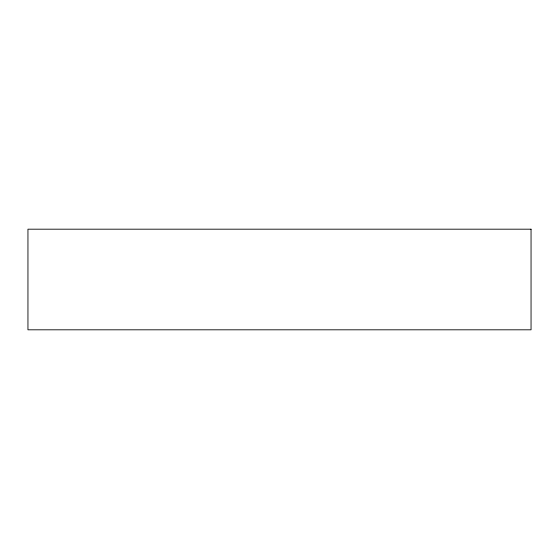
<?xml version="1.0" encoding="UTF-8"?>
<svg xmlns="http://www.w3.org/2000/svg" width="559" height="559" viewBox="0 0 559 559"><rect width="100%" height="100%" fill="white"/><g stroke="black" fill="none" stroke-linecap="round" stroke-linejoin="round"><path stroke-width="0.84" d="M531.05 229.19L27.95 229.19L27.95 329.81L531.05 329.81L531.05 229.19"/></g></svg>
